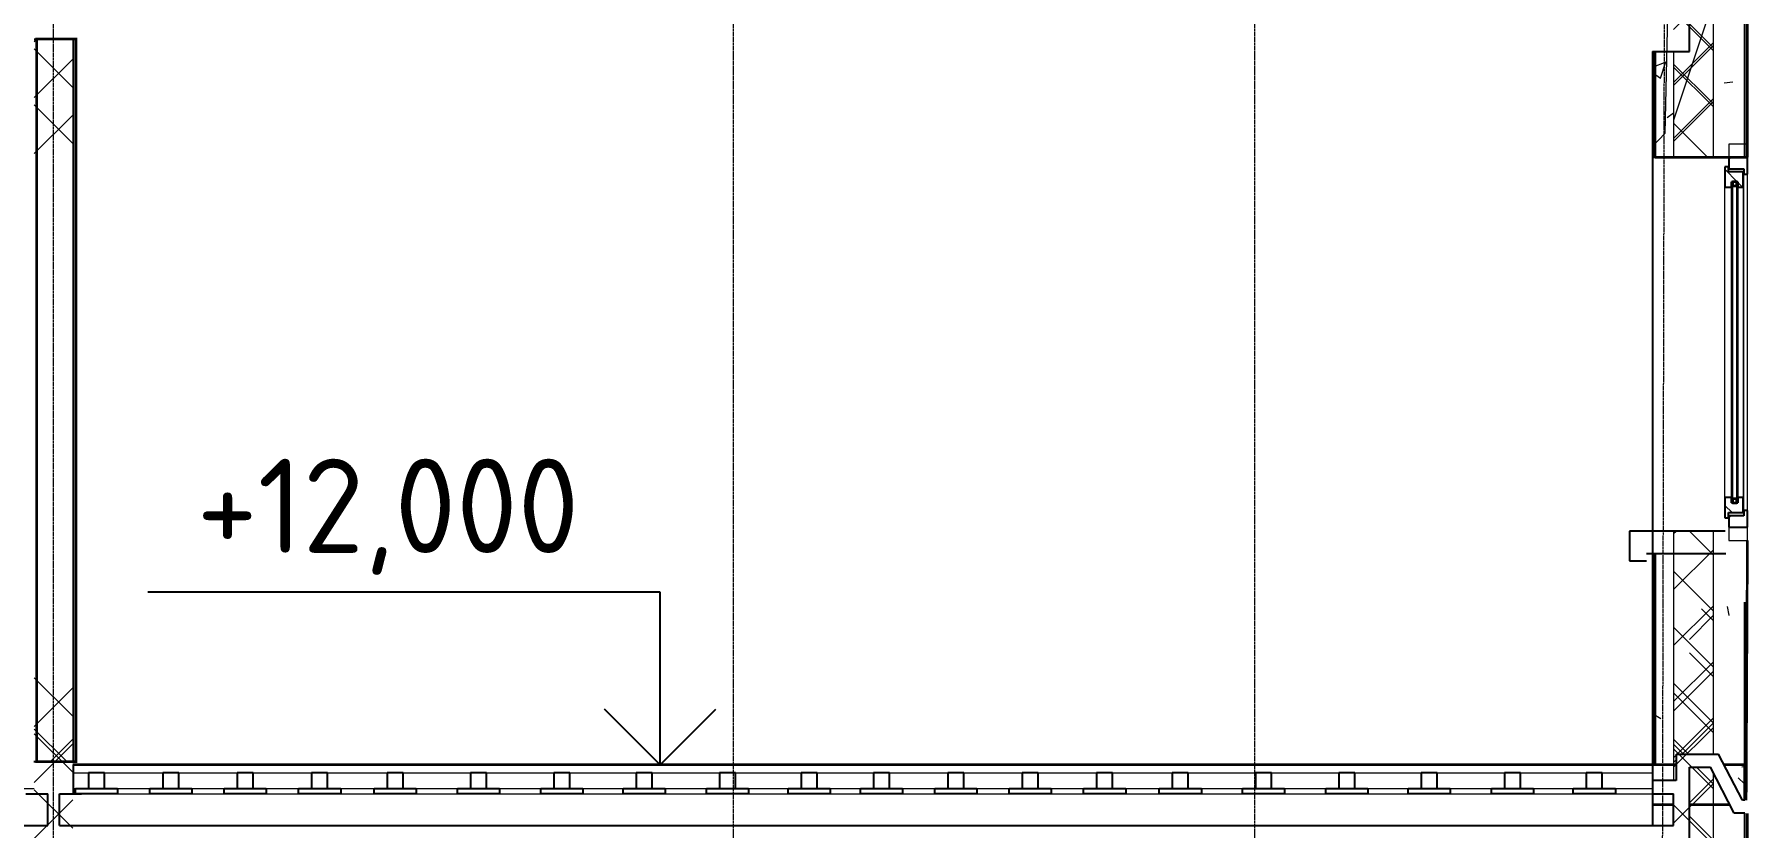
# Model space of a CAD drawing. Header units: inches. Extents: x -2431 to 214825, y 3 to 92804.
# Drawn here: x 168230 to 174724, y 23803 to 26807 of the extents above; entities that cross this region are included whole.
import ezdxf

# ---------------------------------------------------------------- set-up
doc = ezdxf.new("R2010")
doc.units = ezdxf.units.IN
doc.header["$MEASUREMENT"] = 0
doc.linetypes.add('Линия сетки', pattern=[22.225, 12.7, -3.175, 3.175, -3.175])
for name, color, linetype, lineweight in [('A-FLOR', 250, 'Continuous', 9), ('A-GLAZ', 250, 'Continuous', 9), ('A-WALL', 250, 'Continuous', 9), ('A-WALL-PATT', 250, 'Continuous', 25), ('S-GRID', 250, 'Continuous', 9)]:
    doc.layers.add(name, color=color, linetype=linetype, lineweight=lineweight)
doc.layers.add('Стены', color=250, linetype='Continuous')
doc.styles.add('Чертеж250', font='', dxfattribs={"height": 250})
doc.styles.get('Чертеж250').set_extended_font_data('GOST type B')
pattern_1 = [(50, (164716.3, 31490.75), (728.737, -63.756), [76.2, -838.2]), (355, (164716.3, 31490.75), (-140.97, 764.228), [60.96, -670.56]), (100.451, (164777, 31485.4), (587.77, 700.467), [64.76, -712.36]), (46.184, (164716.3, 31693.95), (1084.316, -168.17), [114.3, -1257.3]), (96.636, (164806.6, 31679.9), (949.61, 989.71), [97.14, -1068.54]), (351.184, (164716.3, 31694), (949.62, 989.7), [91.44, -1005.84]), (21, (164817.9, 31643.15), (606.458, -409.06), [76.2, -838.2]), (326, (164817.9, 31643.15), (247.21, 736.753), [60.96, -670.56]), (71.451, (164868.4, 31609.06), (853.668, 327.685), [64.76, -712.36]), (37.5, (164716.28, 31490.75), (12.3547, 338.22), [33.528, -628.904, 33.528, -647.192, -673.1]), (37.5, (164716.28, 31490.75), (12.3547, 338.22), [-1343.152, 33.528, -639.572]), (7.5, (164716.28, 31490.75), (267.279, 400.722), [33.528, -354.584, 33.528, -613.664, -256.54]), (7.5, (164716.28, 31490.75), (267.279, 400.722), [-1035.304, 33.528, -223.012]), (327.5, (164489.7, 31490.75), (542.3633, -22.9153), [33.528, -220.472, 33.528, -758.952, -1051.56]), (327.5, (164489.7, 31490.75), (542.3633, -22.9153), [-1046.48, 33.528, -1018.032]), (317.5, (164388.1, 31490.75), (592.517, 101.707), [33.528, -296.672, 33.528, -492.76, -746.76]), (317.5, (164388.1, 31490.75), (592.517, 101.707), [-856.488, 33.528, -713.232])]
pattern_2 = [(45, (164716.28, 31490.75), (-106.066, 106.066), []), (135, (164716.28, 31490.75), (-106.066, -106.066), [])]

# ---------------------------------------------------------------- blocks, each defined once
blk = doc.blocks.new('Окно 3-Откидное - Среднее глухое - Один переплет с многокамерным стеклопакетом - 30674-99 - Окно 3-Откидное - Среднее глухое - Один переплет с многокамерным стеклопакетом - 30674-99-V5-Сечение 1')
at = {"layer": 'A-GLAZ'}
h = blk.add_hatch(dxfattribs=at)
h.set_pattern_fill('FP_6', color=256, style=0, pattern_type=2)
h.set_pattern_definition([(135, (18648.64, 22050), (-70.7107, -70.7107), [])])
h.paths.add_polyline_path([(18583.7, 18885), (18597.7, 18885), (18597.7, 18905), (18653.7, 18905), (18653.7, 18962), (18633.7, 18962), (18633.7, 18942), (18609.7, 18942), (18609.7, 18962), (18583.7, 18962)], flags=0)
h.paths.add_polyline_path([(18649, 20138), (18653.7, 20138), (18653.7, 20195), (18597.7, 20195), (18597.7, 20215), (18583.7, 20215), (18583.7, 20138), (18609.7, 20138), (18609.7, 20158), (18633.7, 20158), (18633.7, 20138)], flags=0)
h = blk.add_hatch(dxfattribs=at)
h.set_pattern_fill('FP_7', color=256, style=0, pattern_type=2)
h.set_pattern_definition([(45, (18648.64, 22050), (-84.853, 84.853), [])])
h.paths.add_polyline_path([(18649, 18850), (18669.7, 18850), (18669.7, 18913), (18655.7, 18913), (18655.7, 18893), (18599.7, 18893), (18599.7, 18850)], flags=0)
h.paths.add_polyline_path([(18669.7, 20187), (18669.7, 20250), (18599.7, 20250), (18599.7, 20207), (18655.7, 20207), (18655.7, 20187)], flags=0)
for p, q in [((18669.7, 20300), (18599.7, 20300)), ((18599.7, 20300), (18599.7, 20250)), ((18669.7, 20250), (18669.7, 20300)), ((18599.7, 20250), (18669.7, 20250)), ((18599.7, 20195), (18599.7, 20207)), ((18583.7, 18962), (18583.7, 20138)), ((18653.7, 20138), (18653.7, 18962)), ((18655.7, 18913), (18655.7, 20187)), ((18669.7, 18913), (18669.7, 20187)), ((18599.7, 18893), (18599.7, 18905)), ((18669.7, 18850), (18599.7, 18850)), ((18599.7, 18850), (18599.7, 18800)), ((18669.7, 18800), (18669.7, 18850)), ((18599.7, 18800), (18669.7, 18800))]:
    blk.add_line(p, q, dxfattribs=at)
at = {"layer": 'A-GLAZ', "lineweight": 25}
for p, q in [((18597.7, 20215), (18583.7, 20215)), ((18583.7, 20215), (18583.7, 20138)), ((18597.7, 20195), (18597.7, 20215)), ((18599.7, 20250), (18599.7, 20207)), ((18669.7, 20250), (18599.7, 20250)), ((18599.7, 20207), (18655.7, 20207)), ((18655.7, 20207), (18655.7, 20187)), ((18669.7, 20187), (18669.7, 20250)), ((18583.7, 20138), (18609.7, 20138)), ((18653.7, 20195), (18597.7, 20195)), ((18613.7, 20158), (18609.7, 20158)), ((18609.7, 20158), (18609.7, 18942)), ((18609.7, 20138), (18609.7, 20158)), ((18609.7, 20158), (18633.7, 20158)), ((18613.7, 18942), (18613.7, 20158)), ((18633.7, 20158), (18629.7, 20158)), ((18629.7, 20158), (18629.7, 18942)), ((18633.7, 18942), (18633.7, 20158)), ((18633.7, 20158), (18633.7, 20138)), ((18633.7, 20138), (18653.7, 20138)), ((18653.7, 20138), (18653.7, 20195)), ((18655.7, 20187), (18669.7, 20187)), ((18609.7, 18962), (18583.7, 18962)), ((18583.7, 18962), (18583.7, 18885)), ((18609.7, 18942), (18609.7, 18962)), ((18653.7, 18962), (18633.7, 18962)), ((18633.7, 18962), (18633.7, 18942)), ((18653.7, 18905), (18653.7, 18962)), ((18597.7, 18885), (18597.7, 18905)), ((18597.7, 18905), (18653.7, 18905)), ((18609.7, 18942), (18613.7, 18942)), ((18633.7, 18942), (18609.7, 18942)), ((18629.7, 18942), (18633.7, 18942)), ((18669.7, 18913), (18655.7, 18913)), ((18655.7, 18913), (18655.7, 18893)), ((18669.7, 18850), (18669.7, 18913)), ((18583.7, 18885), (18597.7, 18885)), ((18599.7, 18893), (18599.7, 18850)), ((18655.7, 18893), (18599.7, 18893)), ((18599.7, 18850), (18669.7, 18850))]:
    blk.add_line(p, q, dxfattribs=at)
at = {"layer": 'A-GLAZ', "lineweight": 35}
for p, q in [((18629.7, 20158), (18613.7, 20158)), ((18613.7, 20158), (18613.7, 20143)), ((18613.7, 20143), (18629.7, 20143)), ((18629.7, 20143), (18629.7, 20158)), ((18629.7, 18957), (18613.7, 18957)), ((18613.7, 18957), (18613.7, 18942)), ((18613.7, 18942), (18629.7, 18942)), ((18629.7, 18942), (18629.7, 18957))]:
    blk.add_line(p, q, dxfattribs=at)
blk = doc.blocks.new('1111')
for p, q in [((0, 653.9), (-1940.4, 653.9)), ((0, 0), (0, 653.9)), ((0, 0), (-211.2, 211.2)), ((0, 0), (211.2, 211.2)), ((325.9, 0), (-985.2, 0))]:
    blk.add_line(p, q)

msp = doc.modelspace()

# ---------------------------------------------------------------- hatches: boundary and pattern name
at = {"layer": 'A-WALL-PATT', "lineweight": 9}
h = msp.add_hatch(dxfattribs=at)
h.set_pattern_fill('FP_3', color=256, style=0, pattern_type=2)
h.set_pattern_definition([(45, (164716.28, 30890.75), (-251.447, 251.447), []), (45, (164716.28, 31271.75), (-251.447, 251.447), [])])
h.paths.add_polyline_path([(168376.33062, 24040.74682), (168378.33062, 24040.74682), (168378.33062, 27640.74682), (168376.33062, 27640.74682), (168376.33062, 26824.92427)], flags=0)
h = msp.add_hatch(dxfattribs=at)
h.set_pattern_fill('FP_2', color=256, style=0, pattern_type=2)
h.set_pattern_definition([(45, (164716.28, 30890.75), (-106.066, 106.066), []), (135, (164716.28, 30890.75), (-106.066, -106.066), [])])
h.paths.add_polyline_path([(174449.57652, 27581.37272), (174449.57652, 27640.74682), (174439.57652, 27640.74682), (174439.57652, 27581.37272)])
h.paths.add_polyline_path([(174439.57652, 26340.74682), (174589.57652, 26340.74682), (174589.57652, 27612.01575), (174579.57652, 27631.37272), (174499.57652, 27631.37272), (174499.57652, 27341.37272), (174439.57652, 27341.37272)])
h.paths.add_polyline_path([(174589.57652, 24925.74682), (174439.57652, 24925.74682), (174439.57652, 24040.74682), (174449.57652, 24040.74682), (174449.57652, 24081.37272), (174589.57652, 24081.37272)])
h = msp.add_hatch(dxfattribs=at)
h.set_pattern_fill('FP_1', color=256, style=0, pattern_type=2)
h.set_pattern_definition(pattern_1)
h.paths.add_polyline_path([(174359.57652, 23340.74682), (174439.57652, 23340.74682), (174439.57652, 24640.74682), (174359.57652, 24640.74682)])
h.paths.add_polyline_path([(174439.57652, 21925.74682), (174359.57652, 21925.74682), (174359.57652, 21040.74682), (174439.57652, 21040.74682)])
h = msp.add_hatch(dxfattribs=at)
h.set_pattern_fill('FP_2', color=256, style=0, pattern_type=2)
h.set_pattern_definition(pattern_2)
h.paths.add_polyline_path([(174449.57652, 24581.37272), (174449.57652, 24640.74682), (174439.57652, 24640.74682), (174439.57652, 24581.37272)])
h.paths.add_polyline_path([(174439.57652, 23340.74682), (174589.57652, 23340.74682), (174589.57652, 24612.01575), (174579.57652, 24631.37272), (174499.57652, 24631.37272), (174499.57652, 24341.37272), (174439.57652, 24341.37272)])
h.paths.add_polyline_path([(174589.57652, 21925.74682), (174439.57652, 21925.74682), (174439.57652, 21040.74682), (174449.57652, 21040.74682), (174449.57652, 21081.37272), (174589.57652, 21081.37272)])
h = msp.add_hatch(dxfattribs=at)
h.set_pattern_fill('FP_1', color=256, style=0, pattern_type=2)
h.set_pattern_definition(pattern_1)
h.paths.add_polyline_path([(174709.57652, 24457.16003), (174669.57652, 24457.16003), (174589.57652, 24612.01575), (174589.57652, 21040.74682), (174709.57652, 21040.74682)])
h.paths.add_polyline_path([(174631.01178, 24640.74682), (174700.11238, 24506.98904), (174709.57652, 24506.98904), (174709.57652, 24640.74682)])
h = msp.add_hatch(dxfattribs=at)
h.set_pattern_fill('FP_2', color=256, style=0, pattern_type=2)
h.set_pattern_definition(pattern_2)
h.paths.add_polyline_path([(168376.33062, 24388.99893), (168230.33062, 24388.99893), (168230.33062, 21053.20427), (168376.33062, 21053.20427)])

# ---------------------------------------------------------------- linework, layer by layer
for p, q in [((174499.57652, 26741.37272), (174499.57652, 27031.37272)), ((168230.33062, 26788.99893), (168378.33062, 26788.99893)), ((174359.57652, 26741.37272), (174499.57652, 26741.37272)), ((174709.57652, 26340.74682), (174359.57652, 26340.74682)), ((174359.57652, 26340.74682), (174359.57652, 24925.74682)), ((174635.57652, 24925.74682), (174272.02103, 24925.74682)), ((174272.02103, 24925.74682), (174272.02103, 24840.74682)), ((174272.02103, 24840.74682), (174272.02103, 24813.45519)), ((174272.02103, 24813.45519), (174337.30598, 24813.45519)), ((174337.30598, 24840.74682), (174637.57652, 24840.74682)), ((170600.94982, 24694.65357), (168660.57431, 24694.65357)), ((170600.94982, 24040.74682), (170600.94982, 24694.65357)), ((168228.33062, 24053.20427), (168378.33062, 24053.20427)), ((168376.33062, 24040.74682), (171386.15309, 24040.74682)), ((168378.33062, 24040.74682), (171386.15309, 24040.74682)), ((171333.69363, 24040.74682), (174359.57652, 24040.74682)), ((171333.69363, 24040.74682), (174359.57652, 24040.74682)), ((174449.57652, 24081.37272), (174610.02404, 24081.37272)), ((174499.57652, 24031.37272), (174579.57652, 24031.37272)), ((174499.57652, 23741.37272), (174499.57652, 24031.37272)), ((174499.57652, 24031.37272), (174579.57652, 24031.37272)), ((174669.57652, 23857.16003), (174579.57652, 24031.37272)), ((174669.57652, 23857.16003), (174579.57652, 24031.37272)), ((174700.02404, 23907.16003), (174610.02404, 24081.37272)), ((168495.90546, 24010.74682), (168435.90546, 24010.74682)), ((168435.90546, 24010.74682), (168435.90546, 23950.74682)), ((168495.90546, 24010.74682), (168435.90546, 24010.74682)), ((168435.90546, 24010.74682), (168435.90546, 23950.74682)), ((168495.90546, 23950.74682), (168495.90546, 24010.74682)), ((168495.90546, 23950.74682), (168495.90546, 24010.74682)), ((168777.54648, 24010.74682), (168717.54648, 24010.74682)), ((168717.54648, 24010.74682), (168717.54648, 23950.74682)), ((168777.54648, 24010.74682), (168717.54648, 24010.74682)), ((168717.54648, 24010.74682), (168717.54648, 23950.74682)), ((168777.54648, 23950.74682), (168777.54648, 24010.74682)), ((168777.54648, 23950.74682), (168777.54648, 24010.74682)), ((169059.18749, 24010.74682), (168999.18749, 24010.74682)), ((168999.18749, 24010.74682), (168999.18749, 23950.74682)), ((169059.18749, 24010.74682), (168999.18749, 24010.74682)), ((168999.18749, 24010.74682), (168999.18749, 23950.74682)), ((169059.18749, 23950.74682), (169059.18749, 24010.74682)), ((169059.18749, 23950.74682), (169059.18749, 24010.74682)), ((169340.82851, 24010.74682), (169280.82851, 24010.74682)), ((169280.82851, 24010.74682), (169280.82851, 23950.74682)), ((169340.82851, 24010.74682), (169280.82851, 24010.74682)), ((169280.82851, 24010.74682), (169280.82851, 23950.74682)), ((169340.82851, 23950.74682), (169340.82851, 24010.74682)), ((169340.82851, 23950.74682), (169340.82851, 24010.74682)), ((169627.41121, 24010.74682), (169567.41121, 24010.74682)), ((169567.41121, 24010.74682), (169567.41121, 23950.74682)), ((169627.41121, 24010.74682), (169567.41121, 24010.74682)), ((169567.41121, 24010.74682), (169567.41121, 23950.74682)), ((169627.41121, 23950.74682), (169627.41121, 24010.74682)), ((169627.41121, 23950.74682), (169627.41121, 24010.74682)), ((169942.91121, 24010.74682), (169882.91121, 24010.74682)), ((169882.91121, 24010.74682), (169882.91121, 23950.74682)), ((169942.91121, 24010.74682), (169882.91121, 24010.74682)), ((169882.91121, 24010.74682), (169882.91121, 23950.74682)), ((169942.91121, 23950.74682), (169942.91121, 24010.74682)), ((169942.91121, 23950.74682), (169942.91121, 24010.74682)), ((170258.41121, 24010.74682), (170198.41121, 24010.74682)), ((170198.41121, 24010.74682), (170198.41121, 23950.74682)), ((170258.41121, 24010.74682), (170198.41121, 24010.74682)), ((170198.41121, 24010.74682), (170198.41121, 23950.74682)), ((170258.41121, 23950.74682), (170258.41121, 24010.74682)), ((170258.41121, 23950.74682), (170258.41121, 24010.74682)), ((170570.39684, 24010.74682), (170510.39684, 24010.74682)), ((170510.39684, 24010.74682), (170510.39684, 23950.74682)), ((170570.39684, 24010.74682), (170510.39684, 24010.74682)), ((170510.39684, 24010.74682), (170510.39684, 23950.74682)), ((170570.39684, 23950.74682), (170570.39684, 24010.74682)), ((170570.39684, 23950.74682), (170570.39684, 24010.74682)), ((170885.89684, 24010.74682), (170825.89684, 24010.74682)), ((170825.89684, 24010.74682), (170825.89684, 23950.74682)), ((170885.89684, 24010.74682), (170825.89684, 24010.74682)), ((170825.89684, 24010.74682), (170825.89684, 23950.74682)), ((170885.89684, 23950.74682), (170885.89684, 24010.74682)), ((170885.89684, 23950.74682), (170885.89684, 24010.74682)), ((171195.51881, 24010.74682), (171135.51881, 24010.74682)), ((171135.51881, 24010.74682), (171135.51881, 23950.74682)), ((171195.51881, 23950.74682), (171195.51881, 24010.74682)), ((171469.32889, 24010.74682), (171409.32889, 24010.74682)), ((171409.32889, 24010.74682), (171409.32889, 23950.74682)), ((171469.32889, 24010.74682), (171409.32889, 24010.74682)), ((171409.32889, 24010.74682), (171409.32889, 23950.74682)), ((171469.32889, 23950.74682), (171469.32889, 24010.74682)), ((171469.32889, 23950.74682), (171469.32889, 24010.74682)), ((171750.96991, 24010.74682), (171690.96991, 24010.74682)), ((171690.96991, 24010.74682), (171690.96991, 23950.74682)), ((171750.96991, 24010.74682), (171690.96991, 24010.74682)), ((171690.96991, 24010.74682), (171690.96991, 23950.74682)), ((171750.96991, 23950.74682), (171750.96991, 24010.74682)), ((171750.96991, 23950.74682), (171750.96991, 24010.74682)), ((172032.61092, 24010.74682), (171972.61092, 24010.74682)), ((171972.61092, 24010.74682), (171972.61092, 23950.74682)), ((172032.61092, 24010.74682), (171972.61092, 24010.74682)), ((171972.61092, 24010.74682), (171972.61092, 23950.74682)), ((172032.61092, 23950.74682), (172032.61092, 24010.74682)), ((172032.61092, 23950.74682), (172032.61092, 24010.74682)), ((172314.25194, 24010.74682), (172254.25194, 24010.74682)), ((172254.25194, 24010.74682), (172254.25194, 23950.74682)), ((172314.25194, 24010.74682), (172254.25194, 24010.74682)), ((172254.25194, 24010.74682), (172254.25194, 23950.74682)), ((172314.25194, 23950.74682), (172314.25194, 24010.74682)), ((172314.25194, 23950.74682), (172314.25194, 24010.74682)), ((172600.83464, 24010.74682), (172540.83464, 24010.74682)), ((172540.83464, 24010.74682), (172540.83464, 23950.74682)), ((172600.83464, 24010.74682), (172540.83464, 24010.74682)), ((172540.83464, 24010.74682), (172540.83464, 23950.74682)), ((172600.83464, 23950.74682), (172600.83464, 24010.74682)), ((172600.83464, 23950.74682), (172600.83464, 24010.74682)), ((172916.33464, 24010.74682), (172856.33464, 24010.74682)), ((172856.33464, 24010.74682), (172856.33464, 23950.74682)), ((172916.33464, 24010.74682), (172856.33464, 24010.74682)), ((172856.33464, 24010.74682), (172856.33464, 23950.74682)), ((172916.33464, 23950.74682), (172916.33464, 24010.74682)), ((172916.33464, 23950.74682), (172916.33464, 24010.74682)), ((173231.83464, 24010.74682), (173171.83464, 24010.74682)), ((173171.83464, 24010.74682), (173171.83464, 23950.74682)), ((173231.83464, 24010.74682), (173171.83464, 24010.74682)), ((173171.83464, 24010.74682), (173171.83464, 23950.74682)), ((173231.83464, 23950.74682), (173231.83464, 24010.74682)), ((173231.83464, 23950.74682), (173231.83464, 24010.74682)), ((173543.82027, 24010.74682), (173483.82027, 24010.74682)), ((173483.82027, 24010.74682), (173483.82027, 23950.74682)), ((173543.82027, 24010.74682), (173483.82027, 24010.74682)), ((173483.82027, 24010.74682), (173483.82027, 23950.74682)), ((173543.82027, 23950.74682), (173543.82027, 24010.74682)), ((173543.82027, 23950.74682), (173543.82027, 24010.74682)), ((173859.32027, 24010.74682), (173799.32027, 24010.74682)), ((173799.32027, 24010.74682), (173799.32027, 23950.74682)), ((173859.32027, 24010.74682), (173799.32027, 24010.74682)), ((173799.32027, 24010.74682), (173799.32027, 23950.74682)), ((173859.32027, 23950.74682), (173859.32027, 24010.74682)), ((173859.32027, 23950.74682), (173859.32027, 24010.74682)), ((174168.94223, 24010.74682), (174108.94223, 24010.74682)), ((174108.94223, 24010.74682), (174108.94223, 23950.74682)), ((174168.94223, 23950.74682), (174168.94223, 24010.74682)), ((168198.40761, 23930.74682), (168282.16887, 23930.74682)), ((168282.16107, 23811.36464), (168282.16107, 23930.74682)), ((168325.23347, 23930.74682), (168408.98692, 23930.74682)), ((168325.23347, 23811.36464), (168325.23347, 23930.74682)), ((168385.90546, 23950.74682), (168545.90546, 23950.74682)), ((168385.90546, 23930.74682), (168385.90546, 23950.74682)), ((168385.90546, 23950.74682), (168545.90546, 23950.74682)), ((168385.90546, 23930.74682), (168385.90546, 23950.74682)), ((168545.90546, 23930.74682), (168385.90546, 23930.74682)), ((168545.90546, 23930.74682), (168385.90546, 23930.74682)), ((168435.90546, 23950.74682), (168495.90546, 23950.74682)), ((168435.90546, 23950.74682), (168495.90546, 23950.74682)), ((168545.90546, 23950.74682), (168545.90546, 23930.74682)), ((168545.90546, 23950.74682), (168545.90546, 23930.74682)), ((168667.54648, 23950.74682), (168827.54648, 23950.74682)), ((168667.54648, 23930.74682), (168667.54648, 23950.74682)), ((168667.54648, 23950.74682), (168827.54648, 23950.74682)), ((168667.54648, 23930.74682), (168667.54648, 23950.74682)), ((168827.54648, 23930.74682), (168667.54648, 23930.74682)), ((168827.54648, 23930.74682), (168667.54648, 23930.74682)), ((168717.54648, 23950.74682), (168777.54648, 23950.74682)), ((168717.54648, 23950.74682), (168777.54648, 23950.74682)), ((168827.54648, 23950.74682), (168827.54648, 23930.74682)), ((168827.54648, 23950.74682), (168827.54648, 23930.74682)), ((168949.18749, 23950.74682), (169109.18749, 23950.74682)), ((168949.18749, 23930.74682), (168949.18749, 23950.74682)), ((168949.18749, 23950.74682), (169109.18749, 23950.74682)), ((168949.18749, 23930.74682), (168949.18749, 23950.74682)), ((169109.18749, 23930.74682), (168949.18749, 23930.74682)), ((169109.18749, 23930.74682), (168949.18749, 23930.74682)), ((168999.18749, 23950.74682), (169059.18749, 23950.74682)), ((168999.18749, 23950.74682), (169059.18749, 23950.74682)), ((169109.18749, 23950.74682), (169109.18749, 23930.74682)), ((169109.18749, 23950.74682), (169109.18749, 23930.74682)), ((169230.82851, 23950.74682), (169390.82851, 23950.74682)), ((169230.82851, 23930.74682), (169230.82851, 23950.74682)), ((169230.82851, 23950.74682), (169390.82851, 23950.74682)), ((169230.82851, 23930.74682), (169230.82851, 23950.74682)), ((169390.82851, 23930.74682), (169230.82851, 23930.74682)), ((169390.82851, 23930.74682), (169230.82851, 23930.74682)), ((169280.82851, 23950.74682), (169340.82851, 23950.74682)), ((169280.82851, 23950.74682), (169340.82851, 23950.74682)), ((169390.82851, 23950.74682), (169390.82851, 23930.74682)), ((169390.82851, 23950.74682), (169390.82851, 23930.74682)), ((169517.41121, 23950.74682), (169677.41121, 23950.74682)), ((169517.41121, 23930.74682), (169517.41121, 23950.74682)), ((169517.41121, 23950.74682), (169677.41121, 23950.74682)), ((169517.41121, 23930.74682), (169517.41121, 23950.74682)), ((169677.41121, 23930.74682), (169517.41121, 23930.74682)), ((169677.41121, 23930.74682), (169517.41121, 23930.74682)), ((169567.41121, 23950.74682), (169627.41121, 23950.74682)), ((169567.41121, 23950.74682), (169627.41121, 23950.74682)), ((169677.41121, 23950.74682), (169677.41121, 23930.74682)), ((169677.41121, 23950.74682), (169677.41121, 23930.74682)), ((169832.91121, 23950.74682), (169992.91121, 23950.74682)), ((169832.91121, 23930.74682), (169832.91121, 23950.74682)), ((169832.91121, 23950.74682), (169992.91121, 23950.74682)), ((169832.91121, 23930.74682), (169832.91121, 23950.74682)), ((169992.91121, 23930.74682), (169832.91121, 23930.74682)), ((169992.91121, 23930.74682), (169832.91121, 23930.74682)), ((169882.91121, 23950.74682), (169942.91121, 23950.74682)), ((169882.91121, 23950.74682), (169942.91121, 23950.74682)), ((169992.91121, 23950.74682), (169992.91121, 23930.74682)), ((169992.91121, 23950.74682), (169992.91121, 23930.74682)), ((170148.41121, 23950.74682), (170308.41121, 23950.74682)), ((170148.41121, 23930.74682), (170148.41121, 23950.74682)), ((170148.41121, 23950.74682), (170308.41121, 23950.74682)), ((170148.41121, 23930.74682), (170148.41121, 23950.74682)), ((170308.41121, 23930.74682), (170148.41121, 23930.74682)), ((170308.41121, 23930.74682), (170148.41121, 23930.74682)), ((170198.41121, 23950.74682), (170258.41121, 23950.74682)), ((170198.41121, 23950.74682), (170258.41121, 23950.74682)), ((170308.41121, 23950.74682), (170308.41121, 23930.74682)), ((170308.41121, 23950.74682), (170308.41121, 23930.74682)), ((170460.39684, 23950.74682), (170620.39684, 23950.74682)), ((170460.39684, 23930.74682), (170460.39684, 23950.74682)), ((170460.39684, 23950.74682), (170620.39684, 23950.74682)), ((170460.39684, 23930.74682), (170460.39684, 23950.74682)), ((170620.39684, 23930.74682), (170460.39684, 23930.74682)), ((170620.39684, 23930.74682), (170460.39684, 23930.74682)), ((170510.39684, 23950.74682), (170570.39684, 23950.74682)), ((170510.39684, 23950.74682), (170570.39684, 23950.74682)), ((170620.39684, 23950.74682), (170620.39684, 23930.74682)), ((170620.39684, 23950.74682), (170620.39684, 23930.74682)), ((170775.89684, 23950.74682), (170935.89684, 23950.74682)), ((170775.89684, 23930.74682), (170775.89684, 23950.74682)), ((170775.89684, 23950.74682), (170935.89684, 23950.74682)), ((170775.89684, 23930.74682), (170775.89684, 23950.74682)), ((170935.89684, 23930.74682), (170775.89684, 23930.74682)), ((170935.89684, 23930.74682), (170775.89684, 23930.74682)), ((170825.89684, 23950.74682), (170885.89684, 23950.74682)), ((170825.89684, 23950.74682), (170885.89684, 23950.74682)), ((170935.89684, 23950.74682), (170935.89684, 23930.74682)), ((170935.89684, 23950.74682), (170935.89684, 23930.74682)), ((171085.51881, 23950.74682), (171245.51881, 23950.74682)), ((171085.51881, 23930.74682), (171085.51881, 23950.74682)), ((171085.51881, 23950.74682), (171245.51881, 23950.74682)), ((171085.51881, 23930.74682), (171085.51881, 23950.74682)), ((171245.51881, 23930.74682), (171085.51881, 23930.74682)), ((171245.51881, 23930.74682), (171085.51881, 23930.74682)), ((171135.51881, 23950.74682), (171195.51881, 23950.74682)), ((171245.51881, 23950.74682), (171245.51881, 23930.74682)), ((171245.51881, 23950.74682), (171245.51881, 23930.74682)), ((171359.32889, 23950.74682), (171519.32889, 23950.74682)), ((171359.32889, 23930.74682), (171359.32889, 23950.74682)), ((171359.32889, 23950.74682), (171519.32889, 23950.74682)), ((171359.32889, 23930.74682), (171359.32889, 23950.74682)), ((171519.32889, 23930.74682), (171359.32889, 23930.74682)), ((171519.32889, 23930.74682), (171359.32889, 23930.74682)), ((171409.32889, 23950.74682), (171469.32889, 23950.74682)), ((171409.32889, 23950.74682), (171469.32889, 23950.74682)), ((171519.32889, 23950.74682), (171519.32889, 23930.74682)), ((171519.32889, 23950.74682), (171519.32889, 23930.74682)), ((171640.96991, 23950.74682), (171800.96991, 23950.74682)), ((171640.96991, 23930.74682), (171640.96991, 23950.74682)), ((171640.96991, 23950.74682), (171800.96991, 23950.74682)), ((171640.96991, 23930.74682), (171640.96991, 23950.74682)), ((171800.96991, 23930.74682), (171640.96991, 23930.74682)), ((171800.96991, 23930.74682), (171640.96991, 23930.74682)), ((171690.96991, 23950.74682), (171750.96991, 23950.74682)), ((171690.96991, 23950.74682), (171750.96991, 23950.74682)), ((171800.96991, 23950.74682), (171800.96991, 23930.74682)), ((171800.96991, 23950.74682), (171800.96991, 23930.74682)), ((171922.61092, 23950.74682), (172082.61092, 23950.74682)), ((171922.61092, 23930.74682), (171922.61092, 23950.74682)), ((171922.61092, 23950.74682), (172082.61092, 23950.74682)), ((171922.61092, 23930.74682), (171922.61092, 23950.74682)), ((172082.61092, 23930.74682), (171922.61092, 23930.74682)), ((172082.61092, 23930.74682), (171922.61092, 23930.74682)), ((171972.61092, 23950.74682), (172032.61092, 23950.74682)), ((171972.61092, 23950.74682), (172032.61092, 23950.74682)), ((172082.61092, 23950.74682), (172082.61092, 23930.74682)), ((172082.61092, 23950.74682), (172082.61092, 23930.74682)), ((172204.25194, 23950.74682), (172364.25194, 23950.74682)), ((172204.25194, 23930.74682), (172204.25194, 23950.74682)), ((172204.25194, 23950.74682), (172364.25194, 23950.74682)), ((172204.25194, 23930.74682), (172204.25194, 23950.74682)), ((172364.25194, 23930.74682), (172204.25194, 23930.74682)), ((172364.25194, 23930.74682), (172204.25194, 23930.74682)), ((172254.25194, 23950.74682), (172314.25194, 23950.74682)), ((172254.25194, 23950.74682), (172314.25194, 23950.74682)), ((172364.25194, 23950.74682), (172364.25194, 23930.74682)), ((172364.25194, 23950.74682), (172364.25194, 23930.74682)), ((172490.83464, 23950.74682), (172650.83464, 23950.74682)), ((172490.83464, 23930.74682), (172490.83464, 23950.74682)), ((172490.83464, 23950.74682), (172650.83464, 23950.74682)), ((172490.83464, 23930.74682), (172490.83464, 23950.74682)), ((172650.83464, 23930.74682), (172490.83464, 23930.74682)), ((172650.83464, 23930.74682), (172490.83464, 23930.74682)), ((172540.83464, 23950.74682), (172600.83464, 23950.74682)), ((172540.83464, 23950.74682), (172600.83464, 23950.74682)), ((172650.83464, 23950.74682), (172650.83464, 23930.74682)), ((172650.83464, 23950.74682), (172650.83464, 23930.74682)), ((172806.33464, 23950.74682), (172966.33464, 23950.74682)), ((172806.33464, 23930.74682), (172806.33464, 23950.74682)), ((172806.33464, 23950.74682), (172966.33464, 23950.74682)), ((172806.33464, 23930.74682), (172806.33464, 23950.74682)), ((172966.33464, 23930.74682), (172806.33464, 23930.74682)), ((172966.33464, 23930.74682), (172806.33464, 23930.74682)), ((172856.33464, 23950.74682), (172916.33464, 23950.74682)), ((172856.33464, 23950.74682), (172916.33464, 23950.74682)), ((172966.33464, 23950.74682), (172966.33464, 23930.74682)), ((172966.33464, 23950.74682), (172966.33464, 23930.74682)), ((173121.83464, 23950.74682), (173281.83464, 23950.74682)), ((173121.83464, 23930.74682), (173121.83464, 23950.74682)), ((173121.83464, 23950.74682), (173281.83464, 23950.74682)), ((173121.83464, 23930.74682), (173121.83464, 23950.74682)), ((173281.83464, 23930.74682), (173121.83464, 23930.74682)), ((173281.83464, 23930.74682), (173121.83464, 23930.74682)), ((173171.83464, 23950.74682), (173231.83464, 23950.74682)), ((173171.83464, 23950.74682), (173231.83464, 23950.74682)), ((173281.83464, 23950.74682), (173281.83464, 23930.74682)), ((173281.83464, 23950.74682), (173281.83464, 23930.74682)), ((173433.82027, 23950.74682), (173593.82027, 23950.74682)), ((173433.82027, 23930.74682), (173433.82027, 23950.74682)), ((173433.82027, 23950.74682), (173593.82027, 23950.74682)), ((173433.82027, 23930.74682), (173433.82027, 23950.74682)), ((173593.82027, 23930.74682), (173433.82027, 23930.74682)), ((173593.82027, 23930.74682), (173433.82027, 23930.74682)), ((173483.82027, 23950.74682), (173543.82027, 23950.74682)), ((173483.82027, 23950.74682), (173543.82027, 23950.74682)), ((173593.82027, 23950.74682), (173593.82027, 23930.74682)), ((173593.82027, 23950.74682), (173593.82027, 23930.74682)), ((173749.32027, 23950.74682), (173909.32027, 23950.74682)), ((173749.32027, 23930.74682), (173749.32027, 23950.74682)), ((173749.32027, 23950.74682), (173909.32027, 23950.74682)), ((173749.32027, 23930.74682), (173749.32027, 23950.74682)), ((173909.32027, 23930.74682), (173749.32027, 23930.74682)), ((173909.32027, 23930.74682), (173749.32027, 23930.74682)), ((173799.32027, 23950.74682), (173859.32027, 23950.74682)), ((173799.32027, 23950.74682), (173859.32027, 23950.74682)), ((173909.32027, 23950.74682), (173909.32027, 23930.74682)), ((173909.32027, 23950.74682), (173909.32027, 23930.74682)), ((174058.94223, 23950.74682), (174218.94223, 23950.74682)), ((174058.94223, 23930.74682), (174058.94223, 23950.74682)), ((174058.94223, 23950.74682), (174218.94223, 23950.74682)), ((174058.94223, 23930.74682), (174058.94223, 23950.74682)), ((174218.94223, 23930.74682), (174058.94223, 23930.74682)), ((174218.94223, 23930.74682), (174058.94223, 23930.74682)), ((174108.94223, 23950.74682), (174168.94223, 23950.74682)), ((174218.94223, 23950.74682), (174218.94223, 23930.74682)), ((174218.94223, 23950.74682), (174218.94223, 23930.74682)), ((174359.57652, 23930.74682), (174439.57652, 23930.74682)), ((174439.57652, 23811.36464), (174439.57652, 23930.74682)), ((174709.57652, 23857.16003), (174669.57652, 23857.16003)), ((165140.63904, 23811.36464), (168282.16107, 23811.36464)), ((168325.23347, 23811.36464), (174439.57652, 23811.36464))]:
    msp.add_line(p, q)
at = {"lineweight": 0}
for p, q in [((168378.33062, 24010.74682), (171386.15309, 24010.74682)), ((168378.33062, 24010.74682), (171386.15309, 24010.74682)), ((171333.69363, 24010.74682), (174359.57652, 24010.74682)), ((171333.69363, 24010.74682), (174359.57652, 24010.74682)), ((165202.44773, 23950.74682), (168230.33062, 23950.74682)), ((168378.33062, 23950.74682), (171388.15309, 23950.74682)), ((168378.33062, 23950.74682), (171388.15309, 23950.74682)), ((168378.33062, 23930.74682), (171386.15309, 23930.74682)), ((168378.33062, 23930.74682), (171386.15309, 23930.74682)), ((171333.69363, 23950.74682), (174361.57652, 23950.74682)), ((171333.69363, 23950.74682), (174361.57652, 23950.74682)), ((171333.69363, 23930.74682), (174359.57652, 23930.74682)), ((171333.69363, 23930.74682), (174359.57652, 23930.74682))]:
    msp.add_line(p, q, dxfattribs=at)
at = {"lineweight": -2, "ltscale": 25}
msp.add_line((174709.57652, 23906.98904), (174700.11238, 23906.98904), dxfattribs=at)
at = {"const_width": 10}
for points in [[(174719.12901, 26340.57582), (174719.12901, 26856.98904)], [(168387.88311, 24053.03327), (168239.88311, 24053.03327), (168239.88311, 26788.82794), (168387.88311, 26788.82794), (168387.88311, 24053.03327)], [(174369.12901, 26741.20172), (174369.12901, 26340.57582)], [(174369.12901, 26340.57582), (174719.12901, 26340.57582)], [(174714.39693, 23906.81804), (174719.12901, 24890.57582)], [(174369.12901, 24040.57582), (174369.12901, 24840.57582)], [(174719.12901, 23340.57582), (174719.12901, 23856.98904)]]:
    msp.add_lwpolyline(points, dxfattribs=at)
at = {"layer": 'A-FLOR', "lineweight": 35}
for p, q in [((174449.57652, 24040.74682), (168376.33062, 24040.74682)), ((174709.57652, 24040.74682), (174631.01178, 24040.74682)), ((174709.57652, 23906.98904), (174709.57652, 24040.74682)), ((174709.57652, 23906.98904), (174709.57652, 24040.74682)), ((174359.57652, 23890.74682), (174439.57652, 23890.74682)), ((174499.57652, 23890.74682), (174652.22526, 23890.74682))]:
    msp.add_line(p, q, dxfattribs=at)
at = {"layer": 'A-WALL'}
for p, q in [((174589.57652, 27012.01575), (174589.57652, 26340.74682)), ((174589.57652, 27012.01575), (174589.57652, 26340.74682)), ((174589.57652, 27012.01575), (174589.57652, 26340.74682)), ((174589.57652, 27012.01575), (174589.57652, 26340.74682)), ((174589.57652, 27012.01575), (174589.57652, 26340.74682)), ((168376.33062, 26788.99893), (168376.33062, 24053.20427)), ((168376.33062, 26788.99893), (168376.33062, 24053.20427)), ((168376.33062, 26788.99893), (168376.33062, 24053.20427)), ((168376.33062, 26788.99893), (168376.33062, 24053.20427)), ((168376.33062, 26788.99893), (168376.33062, 24053.20427)), ((168376.33062, 26788.99893), (168376.33062, 24940.74682)), ((174439.57652, 26741.37272), (174439.57652, 26340.74682)), ((174439.57652, 26741.37272), (174439.57652, 26340.74682)), ((174439.57652, 26741.37272), (174439.57652, 26340.74682)), ((174439.57652, 26741.37272), (174439.57652, 26340.74682)), ((174439.57652, 26741.37272), (174439.57652, 26340.74682)), ((174439.57652, 24925.74682), (174439.57652, 24040.74682)), ((174439.57652, 24925.74682), (174439.57652, 23981.37272)), ((174439.57652, 24925.74682), (174439.57652, 23981.37272)), ((174439.57652, 24925.74682), (174439.57652, 23981.37272)), ((174439.57652, 24925.74682), (174439.57652, 24040.74682)), ((174589.57652, 24925.74682), (174589.57652, 24081.37272)), ((174589.57652, 24925.74682), (174589.57652, 24081.37272)), ((174589.57652, 24925.74682), (174589.57652, 24081.37272)), ((174589.57652, 24925.74682), (174589.57652, 24081.37272)), ((174589.57652, 24925.74682), (174589.57652, 24081.37272)), ((168376.33062, 24040.74682), (168376.33062, 23930.74682)), ((168376.33062, 24040.74682), (168376.33062, 23930.74682)), ((168376.33062, 24040.74682), (168376.33062, 23930.74682)), ((168376.33062, 24040.74682), (168376.33062, 23930.74682)), ((168376.33062, 24040.74682), (168376.33062, 23930.74682)), ((174439.57652, 24040.74682), (174439.57652, 23981.37272)), ((174589.57652, 24012.01575), (174589.57652, 23340.74682)), ((174589.57652, 24012.01575), (174589.57652, 23340.74682)), ((174589.57652, 24012.01575), (174589.57652, 23340.74682)), ((174589.57652, 24012.01575), (174589.57652, 23340.74682)), ((174439.57652, 23930.74682), (174439.57652, 23811.36464)), ((174439.57652, 23930.74682), (174439.57652, 23811.36464)), ((174439.57652, 23930.74682), (174439.57652, 23811.36464)), ((174439.57652, 23930.74682), (174439.57652, 23811.36464))]:
    msp.add_line(p, q, dxfattribs=at)
at = {"layer": 'A-WALL', "lineweight": 25}
for p, q in [((174709.57652, 26340.74682), (174709.57652, 26857.16003)), ((174709.57652, 26340.74682), (174709.57652, 26857.16003)), ((174709.57652, 26340.74682), (174709.57652, 26857.16003)), ((168378.33062, 24053.20427), (168378.33062, 26790.38088)), ((168378.33062, 24053.20427), (168378.33062, 26790.38088)), ((168378.33062, 24053.20427), (168378.33062, 26790.38088)), ((168378.33062, 24053.20427), (168378.33062, 26790.38088)), ((168378.33062, 24940.74682), (168378.33062, 26790.38088)), ((168378.33062, 24053.20427), (168378.33062, 26788.99893)), ((174359.57652, 26741.37272), (174359.57652, 26340.74682)), ((174359.57652, 26741.37272), (174359.57652, 26340.74682)), ((174359.57652, 26741.37272), (174359.57652, 26340.74682)), ((174359.57652, 26741.37272), (174359.57652, 26340.74682)), ((174359.57652, 26741.37272), (174359.57652, 26340.74682)), ((174359.57652, 24925.74682), (174359.57652, 24040.74682)), ((174359.57652, 24925.74682), (174359.57652, 23811.36464)), ((174359.57652, 24925.74682), (174359.57652, 23811.36464)), ((174359.57652, 24925.74682), (174359.57652, 23930.74682)), ((174359.57652, 24925.74682), (174359.57652, 24040.74682)), ((174709.57652, 23906.98904), (174709.57652, 24656.11275)), ((174709.57652, 23906.98904), (174709.57652, 24656.11275)), ((174709.57652, 24040.74682), (174709.57652, 24656.11275)), ((168378.33062, 24040.74682), (168376.33062, 24040.74682)), ((168378.33062, 23930.74682), (168378.33062, 24040.74682)), ((168378.33062, 23930.74682), (168378.33062, 24040.74682)), ((168378.33062, 23930.74682), (168378.33062, 24040.74682)), ((168378.33062, 23930.74682), (168378.33062, 24040.74682)), ((168378.33062, 23930.74682), (168378.33062, 24040.74682)), ((174359.57652, 24040.74682), (174359.57652, 23811.36464)), ((174449.57652, 24040.74682), (174359.57652, 24040.74682)), ((174709.57652, 24040.74682), (174631.01178, 24040.74682)), ((174709.57652, 23340.74682), (174709.57652, 23857.16003)), ((174709.57652, 23340.74682), (174709.57652, 23857.16003)), ((174709.57652, 23340.74682), (174709.57652, 23857.16003))]:
    msp.add_line(p, q, dxfattribs=at)
at = {"layer": 'A-WALL-PATT', "linetype": 'Continuous', "lineweight": 9}
for p, q in [((174417.47527, 26934.75394), (174406.24965, 26431.24313)), ((174589.57652, 26932.17034), (174439.57652, 26482.17034)), ((174589.57652, 26756.43441), (174499.57652, 26846.43441)), ((168230.33062, 26779.46055), (168239.86901, 26788.99893)), ((174439.57652, 26624.74542), (174589.57652, 26774.74542)), ((168376.33062, 26605.71928), (168230.33062, 26751.71928)), ((168230.33062, 26567.32852), (168376.33062, 26713.32852)), ((168376.33062, 26726.33928), (168378.33062, 26728.33928)), ((174359.57652, 26682.69078), (174410.93055, 26702.40375)), ((174390.17798, 26640.94935), (174410.77915, 26702.3452)), ((174589.57652, 26544.30238), (174439.57652, 26694.30238)), ((174359.57652, 26661.73058), (174390.31999, 26640.99385)), ((174631.20563, 26622.75898), (174664.44679, 26627.13526)), ((168376.33062, 26604.44494), (168378.33062, 26606.44494)), ((174439.57652, 26412.61338), (174589.57652, 26562.61338)), ((168376.33062, 26393.58724), (168230.33062, 26539.58724)), ((168230.33062, 26355.19648), (168376.33062, 26501.19648)), ((174415.81102, 26491.73539), (174439.57652, 26509.97131)), ((174359.57652, 26382.68317), (174406.07383, 26431.14302)), ((168353.1097, 24053.20427), (168230.33062, 24175.98335)), ((174471.93975, 24081.37272), (174589.57652, 24199.00949)), ((168291.94231, 24053.20427), (168376.33062, 24137.59258)), ((174476.77025, 24081.37272), (174439.57652, 24118.56645)), ((174439.57652, 24049.00949), (174449.57652, 24059.00949)), ((174589.57652, 23968.56645), (174526.77025, 24031.37272)), ((174499.57652, 23896.87745), (174589.57652, 23986.87745)), ((174589.57652, 23756.43441), (174499.57652, 23846.43441))]:
    msp.add_line(p, q, dxfattribs=at)
at = {"layer": 'S-GRID', "linetype": 'Линия сетки', "ltscale": 0.5}
for p, q in [((168303.33062, 6449.36577), (168303.33062, 42486.79996)), ((170877.44773, 42486.79996), (170877.44773, 6427.63125)), ((172852.44773, 42486.79996), (172852.44773, 6427.63125)), ((174359.57652, 6334.38363), (174439.57652, 42440.74682))]:
    msp.add_line(p, q, dxfattribs=at)
at = {"layer": 'Стены'}
for p, q in [((174449.57652, 24081.37272), (174449.57652, 23981.37272)), ((174449.57652, 23981.37272), (174359.57652, 23981.37272))]:
    msp.add_line(p, q, dxfattribs=at)

# ---------------------------------------------------------------- block references
msp.add_blockref('1111', (170600.94982, 24040.74682))
msp.add_blockref('1111', (170600.94982, 24040.74682))
at = {"layer": 'A-GLAZ'}
msp.add_blockref('Окно 3-Откидное - Среднее глухое - Один переплет с многокамерным стеклопакетом - 30674-99 - Окно 3-Откидное - Среднее глухое - Один переплет с многокамерным стеклопакетом - 30674-99-V5-Сечение 1', (156049.43538, 6090.57582), dxfattribs=at)

# ---------------------------------------------------------------- texts
at = {"style": 'Чертеж250'}
msp.add_text('+12,000', height=356.591914, dxfattribs=at).set_placement((168845.23356, 24843.10917))

doc.saveas('drawing.dxf')
